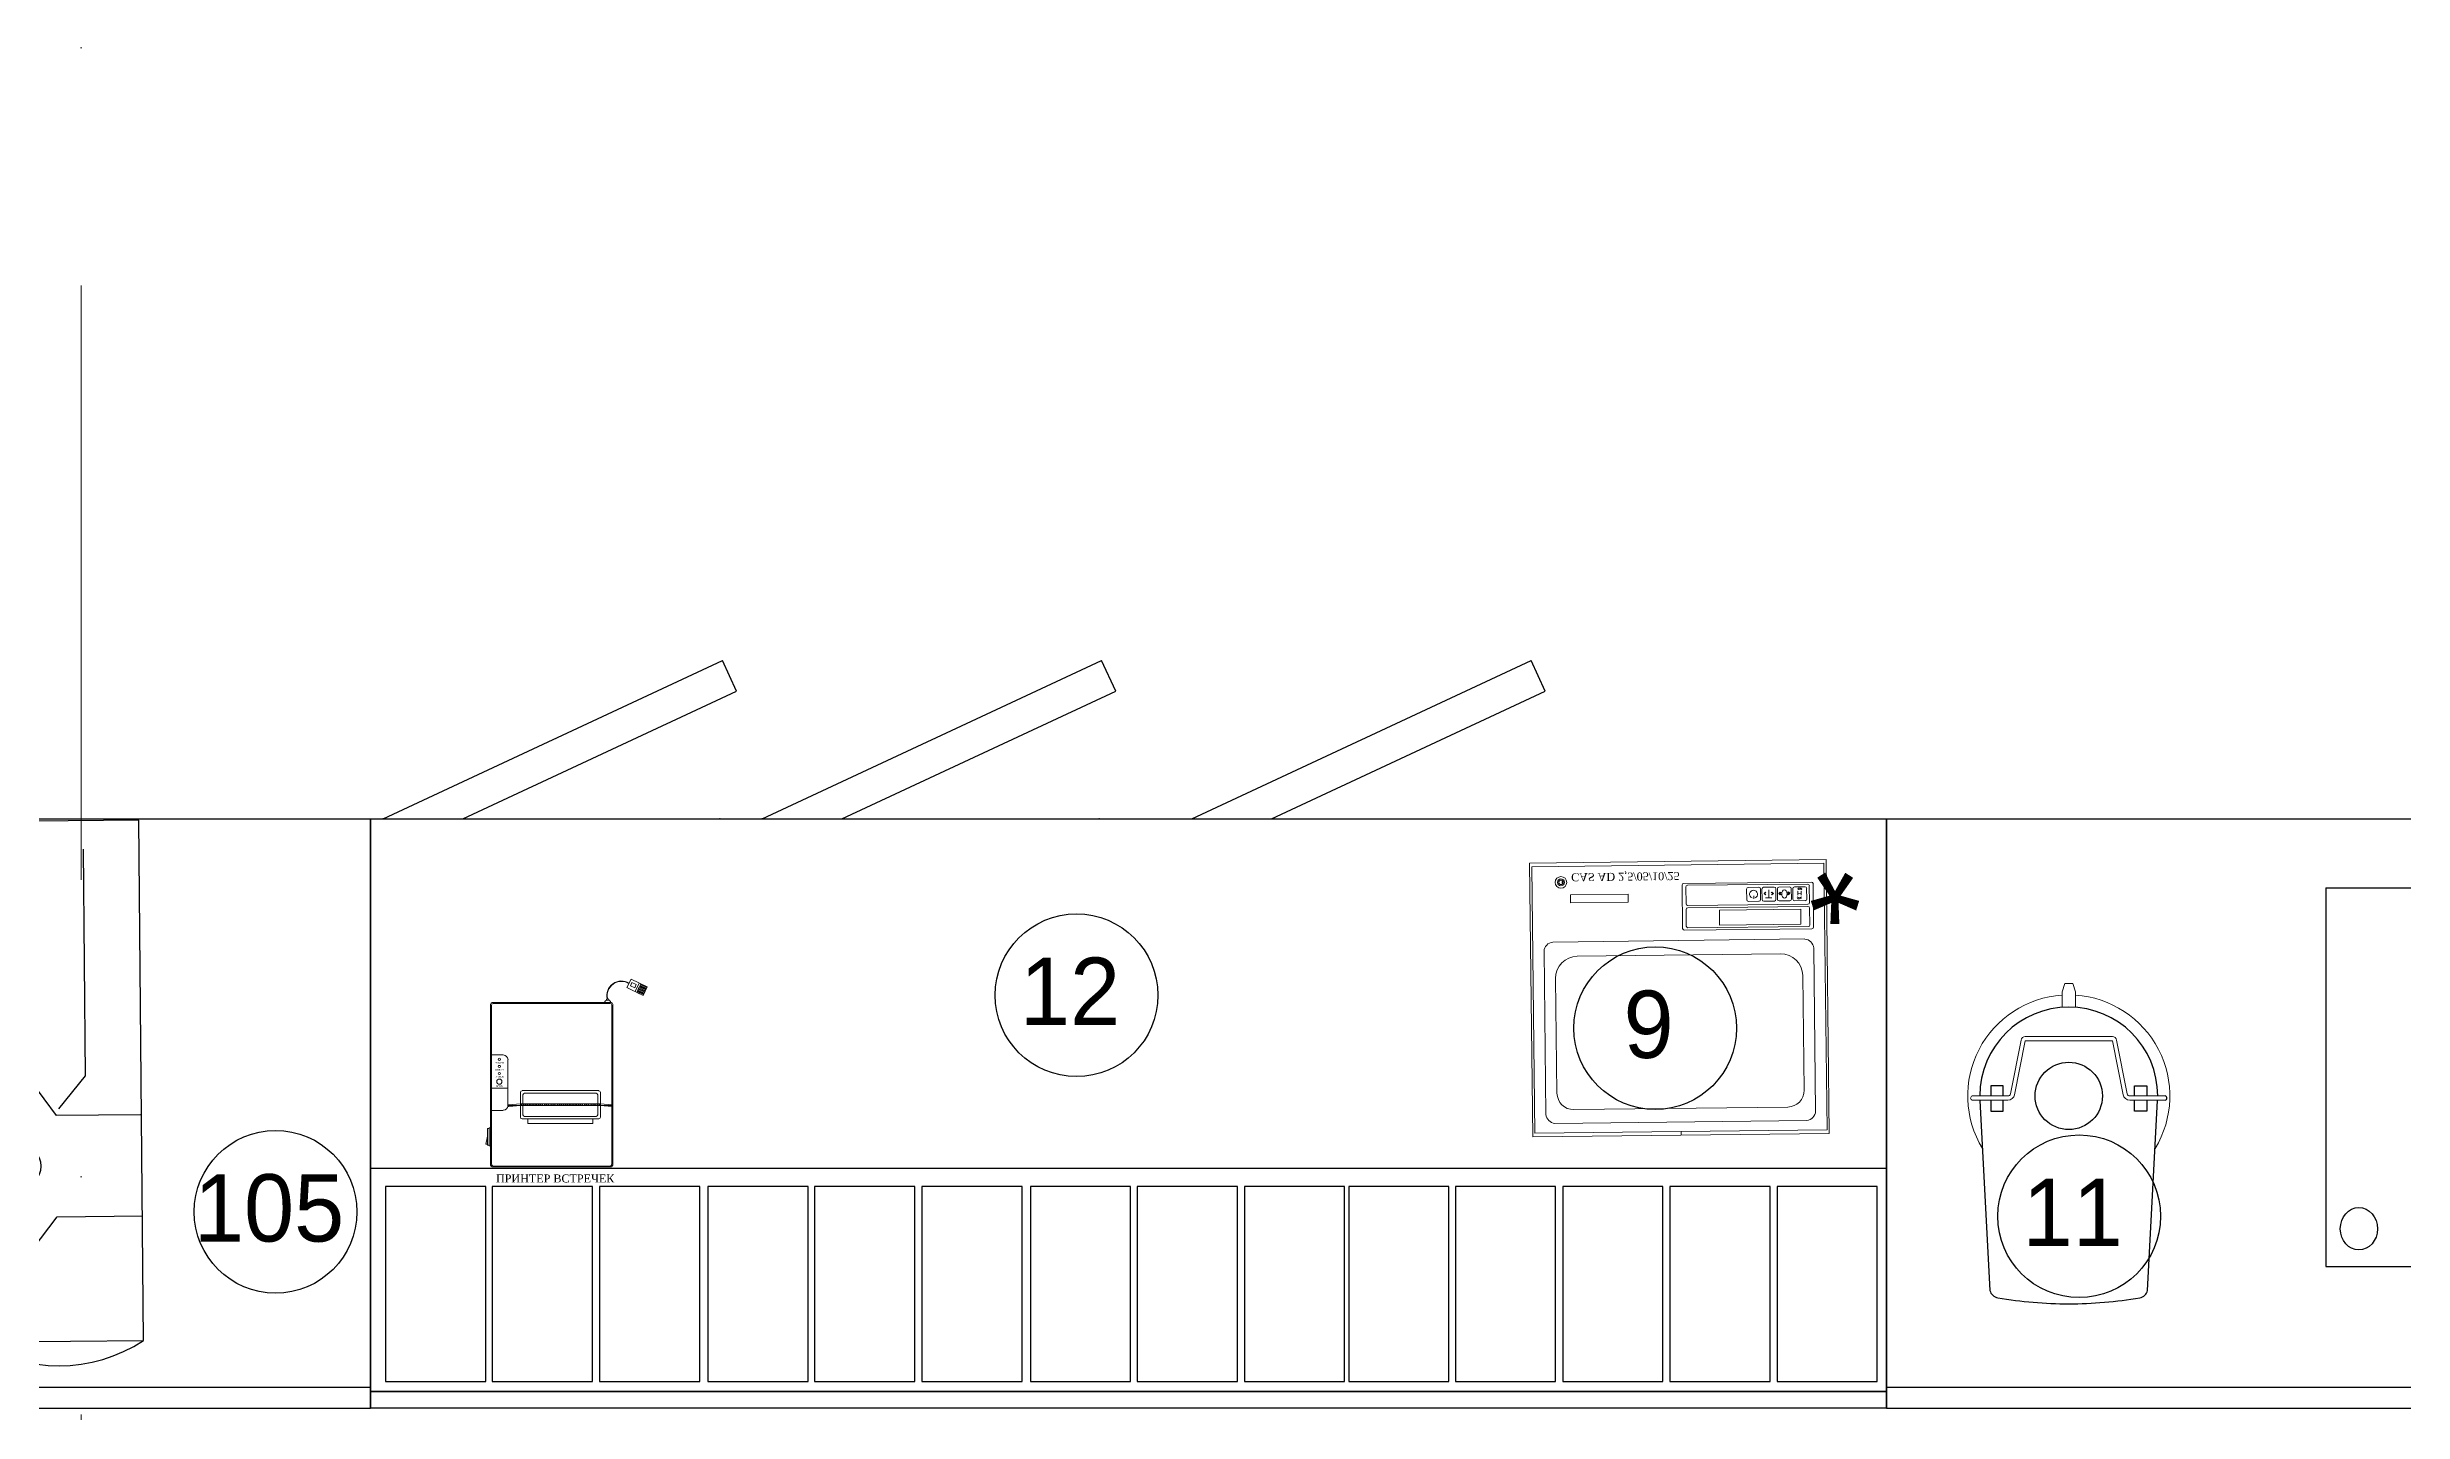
# Model space of a CAD drawing. Header units: millimetres. Extents: x -34838 to 729576, y -214038 to 121482.
# Drawn here: x 604139 to 606936, y -51269 to -49648 of the extents above; entities that cross this region are included whole.
import ezdxf
from ezdxf.enums import TextEntityAlignment as Align

# ---------------------------------------------------------------- set-up
doc = ezdxf.new("R2010")
doc.units = ezdxf.units.MM
doc.header["$MEASUREMENT"] = 0
doc.linetypes.add('DASHEDX2', pattern=[38.1, 25.4, -12.7])
doc.linetypes.add('Штрихпунктирная', pattern=[1340.555525, 705.555534, -352.777767, 0, -282.222223])
for name, color, linetype in [('cad-block.com', 250, 'Continuous'), ('OBORUD-Plosk', 1, 'Continuous'), ('OBORUD-Testi', 2, 'Continuous'), ('А _ ОСІ КООРДИНАЦІЙНІ.3D', 7, 'Continuous')]:
    doc.layers.add(name, color=color, linetype=linetype)
for name, color, linetype, lineweight in [('S-Prof__Обладнання__Ваги', 243, 'Continuous', 5), ('А _ ОСІ КООРДИНАЦІЙНІ.3D_Ном._пера__105', 7, 'Continuous', 13), ('А _ ОСІ КООРДИНАЦІЙНІ.3D_Ном._пера__25', 7, 'Continuous', 0), ('Облікове обладнання', 52, 'Continuous', 5)]:
    doc.layers.add(name, color=color, linetype=linetype, lineweight=lineweight)
doc.styles.add('ROMANS', font='romans', dxfattribs={"height": 12})
doc.styles.add('Артишок размер', font='Times New Roman.ttf')
doc.styles.add('СГЕНЕРИР_СТИЛЬ_1', font='Arial.ttf')

# ---------------------------------------------------------------- blocks, each defined once
blk = doc.blocks.new('Стандартный Маркер Сетки_3')
at = {"layer": 'А _ ОСІ КООРДИНАЦІЙНІ.3D_Ном._пера__105', "color": 7, "linetype": 'Штрихпунктирная', "lineweight": 13}
blk.add_line((600, 0), (18299.2, 0), dxfattribs=at)
at = {"layer": 'А _ ОСІ КООРДИНАЦІЙНІ.3D_Ном._пера__25', "color": 7, "lineweight": 0, "style": 'СГЕНЕРИР_СТИЛЬ_1'}
blk.add_attdef('AC_MarkerText_1', text='', height=700, rotation=90, dxfattribs=at).set_placement((19899.2, 40), align=Align.MIDDLE_CENTER)
blk = doc.blocks.new('AFC30S')
at = {"layer": 'OBORUD-Plosk'}
for p, q in [((0, 0), (0, -61.8)), ((20, 0), (0, 0)), ((20, -1.1), (20, 0)), ((18, -1.9), (18, -39.9)), ((20, -1.9), (18, -1.9)), ((19.9, -1), (19.9, -62)), ((33.9, -1), (19.9, -1)), ((13.1, -10.9), (10.1, -14.8)), ((18.1, -10.9), (13.1, -10.9)), ((25.8, -12.1), (25.8, -34.1)), ((42.1, -34), (42.1, -12)), ((45.1, -34), (45.1, -12)), ((10.1, -14.8), (0, -14.8)), ((0.1, -26.8), (10.1, -26.8)), ((9.8, -27.6), (6.6, -31.5)), ((10.1, -26.8), (13, -30.8)), ((6.6, -31.5), (6.6, -58.4)), ((13, -30.8), (18.1, -30.8)), ((15.7, -31.5), (15.8, -58.2)), ((23.1, -34), (23.1, -59)), ((48.1, -34), (23.1, -34)), ((48.1, -59), (48.1, -34)), ((49.2, -35.8), (48.2, -35.8)), ((49.1, -34.8), (51.2, -34.8)), ((49.2, -40.8), (49.2, -34.8)), ((51.2, -34.8), (51.2, -40.8)), ((45.6, -36.5), (25.8, -36.5)), ((18, -39.9), (20.1, -39.9)), ((45.6, -40.5), (25.8, -40.5)), ((48.1, -39.7), (49.1, -39.7)), ((51.2, -40.8), (49.2, -40.8)), ((20.2, -43.3), (18, -43.2)), ((18, -43.2), (18.1, -61.8)), ((45.6, -44.5), (25.8, -44.5)), ((45.6, -48.5), (25.8, -48.5)), ((52.1, -56), (47.9, -48.9)), ((45.6, -52.5), (25.8, -52.5)), ((45.6, -56.5), (25.8, -56.5)), ((48, -57.9), (52.1, -57.9)), ((52.1, -57.9), (52.1, -56)), ((23.1, -59), (48.1, -59)), ((25.9, -59), (25.9, -64)), ((41.9, -64), (41.9, -59)), ((44.9, -61.9), (44.9, -58.9)), ((0, -61.8), (20, -61.8)), ((19.9, -62), (25.9, -62)), ((25.9, -64), (41.9, -64)), ((29.9, -67), (29.9, -64)), ((30.9, -64), (30.9, -67)), ((32.9, -64), (32.9, -67)), ((34.9, -64), (34.9, -67)), ((36.9, -64), (36.9, -67)), ((37.9, -63.9), (37.9, -67)), ((41.8, -61.9), (44.9, -61.9)), ((37.9, -67), (29.9, -67))]:
    blk.add_line(p, q, dxfattribs=at)
blk.add_circle((14.55, -20.85), 2.55, dxfattribs=at)
for centre, radius, start, end in [((9.85, -15.27), 18.17, 56.0315, 122.8227), ((34, -12.1), 11, 0, 90), ((33.9, -12.1), 8, 0, 180)]:
    blk.add_arc(centre, radius, start, end, dxfattribs=at)
for points in [[(48.1, -34.45), (48.1, -33.95), (23.1, -34.45), (23.1, -33.95)], [(23.1, -58.55), (23.1, -59.05), (48.1, -58.55), (48.1, -59.05)]]:
    blk.add_trace(points, dxfattribs=at)
at = {"layer": 'OBORUD-Testi', "style": 'ROMANS'}
for tag, p, flags in [('MOD', (0, 25), 9), ('AREA', (0, 5.57), 1)]:
    blk.add_attdef(tag, p, '', height=12, dxfattribs=dict(at, flags=flags))
blk.add_attdef('POS', text='', height=12, dxfattribs=at).set_placement((30, -80), align=Align.MIDDLE)
blk = doc.blocks.new('T10A')
at = {"layer": 'OBORUD-Plosk'}
for p, q in [((0, -70), (0, 0)), ((100, 0), (0, 0)), ((100, 0), (100, -70)), ((100, -2.5), (0, -2.5)), ((100, -70), (0, -70))]:
    blk.add_line(p, q, dxfattribs=at)
at = {"layer": 'OBORUD-Testi', "style": 'ROMANS'}
for tag, p, flags in [('MOD', (0, 33.5), 9), ('AREA', (0, 14.07), 1)]:
    blk.add_attdef(tag, p, '', height=12, dxfattribs=dict(at, flags=flags))
blk.add_attdef('POS', text='', height=12, dxfattribs=at).set_placement((16, -85), align=Align.MIDDLE)
blk = doc.blocks.new('T11A')
at = {"layer": 'OBORUD-Plosk'}
for p, q in [((0, -70), (0, 0)), ((110, 0), (0, 0)), ((110, 0), (110, -70)), ((110, -2.5), (0, -2.5)), ((110, -70), (0, -70))]:
    blk.add_line(p, q, dxfattribs=at)
at = {"layer": 'OBORUD-Testi', "style": 'ROMANS'}
for tag, p, flags in [('MOD', (0, 33.5), 9), ('AREA', (0, 14.07), 1)]:
    blk.add_attdef(tag, p, '', height=12, dxfattribs=dict(at, flags=flags))
blk.add_attdef('POS', text='', height=12, dxfattribs=at).set_placement((16, -85), align=Align.MIDDLE)
blk = doc.blocks.new('R. equipment 15_cad-block.com')
at = {"color": 0, "lineweight": 0}
blk.add_lwpolyline([(-5, -114.6), (-5, -72.3, -0.358204), (1.5, -64.4), (65.4, -51.8), (65.4, 0), (65.4, 51.8), (1.5, 64.4, -0.358204), (-5, 72.3), (-5, 114.6, -0.785299), (0, 114.6), (0, 72.3, 0.358204), (2.4, 69.3), (66.4, 56.7, -0.358204), (70.4, 51.8), (70.4, 0), (70.4, -51.8, -0.358204), (66.4, -56.7), (2.4, -69.3, 0.358204), (0, -72.3), (0, -114.6)], format="xyb", dxfattribs=at)
at = {"color": 0}
for points in [[(-5.5, 105.5), (-230.9, 93.6, 0.31055), (-239.6, 84.3, 0.041636), (-246.8, 0, 0.041636), (-239.6, -84.3, 0.31055), (-230.9, -93.6), (-5.5, -105.5)], [(-5, -114.6, 0.785299), (0, -114.6, -1.732258)]]:
    blk.add_lwpolyline(points, format="xyb", dxfattribs=at)
for points in [[(-5, 92.7), (-17.9, 92.7), (-17.9, 77.9), (-5, 77.9)], [(0, 77.9), (12.1, 77.9), (12.1, 92.7), (0, 92.7)], [(-5, -92.7), (-17.9, -92.7), (-17.9, -77.9), (-5, -77.9)], [(0, -77.9), (12.1, -77.9), (12.1, -92.7), (0, -92.7)]]:
    blk.add_lwpolyline(points, dxfattribs=at)
at = {"color": 0, "lineweight": 0}
for points in [[(123.6, 8), (105.3, 8)], [(123.6, 8), (133.6, 4.7)], [(133.6, -4.7), (133.6, 4.7)], [(105.3, -8), (123.6, -8)], [(123.6, -8), (133.6, -4.7)]]:
    blk.add_lwpolyline(points, dxfattribs=at)
at = {"color": 0}
blk.add_circle((0, 0), 40, dxfattribs=at)
at = {"color": 0, "lineweight": 0}
for start, end in [(3.8098, 121.3626), (238.6374, 356.1902)]:
    blk.add_arc((0, 0), 120, start, end, dxfattribs=at)
at = {"color": 0}
for start, end in [(92.7139, 93.0028), (270, 90), (266.9972, 267.2861)]:
    blk.add_arc((0, 0), 105.6, start, end, dxfattribs=at)
blk = doc.blocks.new('(А) весы CAS AD')
for p, q in [((-176, -325), (-176, 0)), ((-176, 0), (176, 0)), ((0, 0), (0, -4.2)), ((176, 0), (176, -325)), ((-173.5, -4.2), (-173.5, -320.8)), ((-173.5, -4.2), (173.5, -4.2)), ((-160.1, -220.2), (-160.1, -26.5)), ((149.6, -15.6), (-149.6, -15.6)), ((160.1, -220.2), (160.1, -26.5)), ((173.5, -320.8), (173.5, -4.2)), ((-146.7, -51.5), (-146.7, -187.7)), ((-127.1, -31.8), (127, -31.8)), ((146.7, -51.5), (146.7, -187.7)), ((-120.7, -213.8), (120.7, -213.8)), ((149.6, -231.1), (-149.6, -231.1)), ((4.7, -296.9), (4.6, -245.3)), ((6.6, -243.4), (158.3, -243.1)), ((9.1, -267.8), (9.1, -248)), ((11, -246.1), (153.9, -245.8)), ((48.8, -266.7), (48.8, -248.9)), ((145.2, -248.9), (48.8, -248.9)), ((145.2, -248.9), (145.2, -266.7)), ((155.8, -247.7), (155.8, -267.7)), ((160.3, -245.1), (160.3, -296.7)), ((-127.8, -277.4), (-59.4, -277.4)), ((-127.8, -277.4), (-127.8, -286.9)), ((-59.4, -277.4), (-59.4, -286.9)), ((9.2, -294.5), (9.2, -274.5)), ((153.9, -269.6), (11.1, -269.8)), ((11.1, -272.6), (153.9, -272.3)), ((145.2, -266.7), (48.8, -266.7)), ((81.3, -278.5), (81.3, -291.2)), ((95.8, -276.6), (83.2, -276.6)), ((89.8, -279.5), (89.8, -283.1)), ((97.8, -278.5), (97.8, -291.2)), ((99.5, -278.5), (99.5, -291.2)), ((114.1, -276.6), (101.5, -276.6)), ((116, -278.5), (116, -291.2)), ((117.8, -278.5), (117.8, -291.2)), ((132.4, -276.6), (119.7, -276.6)), ((134.3, -278.5), (134.3, -291.2)), ((136.1, -278.5), (136.1, -291.2)), ((150.7, -276.6), (138, -276.6)), ((152.6, -278.5), (152.6, -291.2)), ((155.8, -274.3), (155.8, -294.2)), ((-59.4, -286.9), (-127.8, -286.9)), ((158.4, -298.6), (6.6, -298.9)), ((153.9, -296.1), (11.1, -296.5)), ((95.9, -293.1), (83.2, -293.1)), ((114.1, -293.1), (101.5, -293.1)), ((101.9, -285.6), (103.5, -283.9)), ((101.9, -285.6), (103.5, -287.2)), ((102.6, -285.6), (104.2, -283.9)), ((102.6, -285.6), (104.2, -287.2)), ((103.7, -280.4), (111, -280.4)), ((107.5, -289.8), (107.5, -280.4)), ((112.3, -285.5), (110.6, -283.9)), ((112.3, -285.5), (110.6, -287.2)), ((113, -285.5), (111.3, -283.9)), ((113, -285.5), (111.3, -287.2)), ((119.5, -285.6), (121.1, -283.9)), ((119.5, -285.6), (121.1, -287.2)), ((132.4, -293.1), (119.7, -293.1)), ((120.7, -285.6), (122.3, -283.9)), ((120.7, -285.6), (122.3, -287.2)), ((131.3, -285.6), (129.7, -283.9)), ((131.3, -285.6), (129.7, -287.2)), ((132.5, -285.6), (130.8, -283.9)), ((132.5, -285.6), (130.8, -287.2)), ((150.7, -293.1), (138, -293.1)), ((142.2, -283.2), (142.2, -283.2)), ((142.2, -283.2), (142.2, -288)), ((142.2, -285.4), (146.1, -285.4)), ((146.1, -283.2), (146.1, -288)), ((176, -325), (-176, -325)), ((-173.5, -320.8), (173.5, -320.8))]:
    blk.add_line(p, q)
for radius in [6.86, 4.18, 2.71]:
    blk.add_circle((-139, -301.8), radius)
for centre, radius, start, end in [((-148.4, -27.3), 11.7, 95.7714, 175.9861), ((148.4, -27.3), 11.7, 4.0139, 84.2286), ((-127, -51.5), 19.7, 90.1399, 180.1399), ((127, -51.5), 19.7, 359.8601, 89.8601), ((-120.6, -187.8), 26.1, 179.8601, 269.8601), ((120.6, -187.8), 26.1, 270.1399, 0.1399), ((-148.4, -219.4), 11.7, 184.0139, 264.2286), ((148.4, -219.4), 11.7, 275.7714, 355.9861), ((6.6, -245.3), 1.92, 90.1399, 180.1399), ((11, -248), 1.92, 90.1399, 180.1399), ((153.9, -247.7), 1.92, 0.1399, 90.1399), ((158.3, -245.1), 1.92, 0.1399, 90.1399), ((11.1, -267.9), 1.92, 180.1399, 270.1399), ((11.1, -274.5), 1.92, 90.1399, 180.1399), ((83.2, -278.5), 1.92, 89.8601, 179.8601), ((95.9, -278.5), 1.92, 0.1399, 90.1399), ((101.5, -278.5), 1.92, 89.8601, 179.8601), ((114.1, -278.5), 1.92, 0.1399, 90.1399), ((119.7, -278.5), 1.92, 89.8601, 179.8601), ((132.4, -278.5), 1.92, 0.1399, 90.1399), ((138, -278.5), 1.92, 89.8601, 179.8601), ((143.8, -282.3), 3.5, 45.7352, 133.3298), ((150.7, -278.5), 1.92, 0.1399, 90.1399), ((153.9, -267.7), 1.92, 270.1399, 0.1399), ((153.9, -274.3), 1.92, 0.1399, 90.1399), ((6.6, -296.9), 1.92, 180.1399, 270.1399), ((11.1, -294.5), 1.92, 180.1399, 270.1399), ((83.2, -291.2), 1.92, 179.8601, 269.8601), ((89.5, -285), 4.75, 112.8898, 67.1102), ((95.9, -291.2), 1.92, 270.1399, 0.1399), ((101.5, -291.2), 1.92, 179.8601, 269.8601), ((114.1, -291.2), 1.92, 270.1399, 0.1399), ((119.7, -291.2), 1.92, 179.8601, 269.8601), ((132.4, -291.2), 1.92, 270.1399, 0.1399), ((138, -291.2), 1.92, 179.8601, 269.8601), ((143.8, -283.7), 3.5, 45.7352, 133.3298), ((144.4, -286.9), 3.5, 225.7352, 313.3298), ((144.4, -288.2), 3.5, 225.7352, 313.3298), ((150.7, -291.2), 1.92, 270.1399, 0.1399), ((153.9, -294.2), 1.92, 270.1399, 0.1399), ((158.4, -296.7), 1.92, 270.1399, 0.1399)]:
    blk.add_arc(centre, radius, start, end)
blk.add_ellipse((-137.1, -301.8), major_axis=(0, -0.835), ratio=0.465583)
blk.add_ellipse((126.1, -284.9), major_axis=(0.02, -4.9), ratio=0.653906, start_param=-1.570796, end_param=4.712389)
at = {"style": 'Артишок размер'}
blk.add_text('CAS AD 2,5/05/10/25', height=9.5, dxfattribs=at).set_placement((-126.8, -312.4))
blk = doc.blocks.new('Артишок принтер встречек')
for p, q in [((-70.7, 0), (70.3, 0)), ((-70.7, 0), (70.3, 0)), ((0, -1), (0, 0)), ((94, 28), (89.2, 17.8)), ((89.2, 17.8), (108.3, 8.6)), ((95.1, 23.8), (93.3, 20)), ((93.3, 20), (98.4, 17.6)), ((113.2, 18.7), (94, 28)), ((100.2, 21.4), (95.1, 23.8)), ((98.4, 17.6), (100.2, 21.4)), ((99, 13.1), (103.8, 23.3)), ((108.3, 8.6), (100.8, 12.2)), ((101.2, 13.2), (101.6, 14.1)), ((108.8, 9.5), (101.2, 13.2)), ((109.2, 10.4), (101.6, 14.1)), ((102.1, 15), (102.5, 15.9)), ((109.7, 11.4), (102.1, 15)), ((110.1, 12.3), (102.5, 15.9)), ((103, 16.9), (103.4, 17.8)), ((110.6, 13.2), (103, 16.9)), ((111, 14.1), (103.4, 17.8)), ((103.9, 18.7), (104.3, 19.6)), ((111.4, 15.1), (103.9, 18.7)), ((111.9, 16), (104.3, 19.6)), ((104.7, 20.5), (105.2, 21.5)), ((112.3, 16.9), (104.7, 20.5)), ((112.8, 17.8), (105.2, 21.5)), ((113.2, 18.7), (105.6, 22.4)), ((113.2, 18.7), (108.3, 8.6)), ((-72.7, -193), (-72.7, -2)), ((-71.6, -3), (-71.6, -192)), ((-69.6, -1), (69.1, -1)), ((71.1, -3), (71.1, -121.3)), ((72.3, -2), (72.3, -193)), ((-57.7, -62.1), (-71.6, -62.1)), ((-52.1, -67.7), (-52.1, -122.3)), ((-71.6, -101.7), (-52.1, -101.7)), ((-37.4, -136.1), (-37.4, -106.5)), ((-35.4, -104.5), (55.6, -104.5)), ((-34.4, -109.5), (-34.4, -133.1)), ((-32.4, -107.5), (52.6, -107.5)), ((54.6, -109.5), (54.6, -133.1)), ((57.6, -136.1), (57.6, -106.5)), ((-71.6, -127.9), (-57.7, -127.9)), ((-52.1, -122.3), (-50.9, -121.3)), ((-37.4, -122.3), (-52.1, -122.3)), ((-52.1, -122.3), (-50.9, -123.3)), ((-50.9, -121.3), (-37.4, -120.2)), ((-50.9, -123.3), (-37.4, -122.3)), ((-37.4, -120.2), (57.6, -120.2)), ((57.6, -122.3), (-37.4, -122.3)), ((-35.4, -138.1), (10.1, -138.1)), ((-32.4, -135.1), (52.6, -135.1)), ((-28.6, -143.7), (-28.6, -138.1)), ((10.1, -138.1), (55.6, -138.1)), ((44, -121.4), (42.9, -122.3)), ((48.8, -143.7), (48.8, -138.1)), ((71.1, -121.3), (57.6, -120.2)), ((57.6, -122.3), (72.3, -122.3)), ((71.1, -123.3), (57.6, -122.3)), ((72.3, -122.3), (71.1, -121.3)), ((72.3, -122.3), (71.1, -123.3)), ((71.1, -192), (71.1, -123.3)), ((71.2, -121.4), (72.3, -122.3)), ((-78.5, -168.2), (-76.3, -158.7)), ((-76.3, -169.4), (-76.3, -149.4)), ((-76.3, -149.4), (-74.6, -149.4)), ((-74.6, -149.4), (-74.6, -148.7)), ((-74.6, -148.7), (-72.7, -148.7)), ((-74.6, -149.4), (-74.6, -169.4)), ((-28.6, -143.7), (10.1, -143.7)), ((10.1, -143.7), (48.8, -143.7)), ((-76.3, -168.2), (-78.5, -168.2)), ((-74.6, -169.4), (-76.3, -169.4)), ((-74.6, -169.4), (-74.6, -170.1)), ((-74.6, -170.1), (-72.7, -170.1)), ((70.3, -195), (-70.7, -195)), ((-69.6, -194), (69.1, -194))]:
    blk.add_line(p, q)
for centre, radius in [((-62.4, -67.3), 1.24), ((-62.4, -75.7), 1.24), ((-62.4, -84.1), 1.24), ((-62.3, -93.8), 3.07)]:
    blk.add_circle(centre, radius)
for centre, radius, start, end in [((82.4, 8.6), 17.1, 57.1618, 193.9083), ((82.5, 8.5), 16.7, 57.5376, 193.9035), ((-70.6, -2.2), 2.18, 94.5752, 175.4248), ((-69.4, -3.1), 2.18, 94.5752, 175.4248), ((68.9, -3.1), 2.18, 4.5752, 85.4248), ((70.1, -2.2), 2.18, 4.5752, 85.4248), ((-58.2, -68.2), 6.19, 5.2446, 84.7554), ((-35.1, -106.8), 2.28, 96.6979, 173.3021), ((-32.1, -109.8), 2.3, 96.626, 172.9544), ((52.3, -109.8), 2.3, 7.0456, 83.374), ((55.3, -106.8), 2.28, 6.6979, 83.3021), ((-58.2, -121.7), 6.19, 275.2446, 354.7554), ((-35.1, -135.9), 2.28, 186.6979, 263.3021), ((-32.1, -132.9), 2.3, 187.0456, 263.374), ((52.3, -132.9), 2.3, 276.626, 352.9544), ((55.3, -135.9), 2.28, 276.6979, 353.3021), ((-70.6, -192.8), 2.18, 184.5752, 265.4248), ((-69.4, -191.9), 2.18, 184.5752, 265.4248), ((68.9, -191.9), 2.18, 274.5752, 355.4248), ((70.1, -192.8), 2.18, 274.5752, 355.4248)]:
    blk.add_arc(centre, radius, start, end)
for centre, major_axis, ratio, start_param, end_param in [((66.2, 0), (-3.67, 0), 0.815771, 3.141593, 6.283185), ((66.2, 2.6), (0, 1.94), 0.980128, -1.570796, 1.570796)]:
    blk.add_ellipse(centre, major_axis=major_axis, ratio=ratio, start_param=start_param, end_param=end_param)
for points in [[(-37.4, -122.3), (-34.9, -120.2), (-32.4, -122.3), (-29.9, -120.2), (-27.4, -122.3), (-24.9, -120.2), (-22.4, -122.3), (-19.9, -120.2), (-17.4, -122.3), (-14.9, -120.2), (-12.4, -122.3), (-9.9, -120.2), (-7.4, -122.3), (-4.9, -120.2), (-2.4, -122.3), (0.1, -120.2), (2.6, -122.3), (5.1, -120.2), (7.6, -122.3), (10.1, -120.2), (12.6, -122.3), (15.1, -120.2), (17.6, -122.3), (20.1, -120.2), (22.6, -122.3), (25.1, -120.2), (27.6, -122.3), (30.1, -120.2), (32.6, -122.3), (35.1, -120.2), (37.6, -122.3), (40.1, -120.2), (42.6, -122.3), (45.1, -120.2), (47.6, -122.3), (50.1, -120.2), (52.6, -122.3), (55.1, -120.2), (57.6, -122.3)], [(-37.4, -120.2), (-34.9, -122.3), (-32.4, -120.2), (-29.9, -122.3), (-27.4, -120.2), (-24.9, -122.3), (-22.4, -120.2), (-19.9, -122.3), (-17.4, -120.2), (-14.9, -122.3), (-12.4, -120.2), (-9.9, -122.3), (-7.4, -120.2), (-4.9, -122.3), (-2.4, -120.2), (0.1, -122.3), (2.6, -120.2), (5.1, -122.3), (7.6, -120.2), (10.1, -122.3), (12.6, -120.2), (15.1, -122.3), (17.6, -120.2), (20.1, -122.3), (22.6, -120.2), (25.1, -122.3), (27.6, -120.2), (30.1, -122.3), (32.6, -120.2), (35.1, -122.3), (37.6, -120.2), (40.1, -122.3), (42.6, -120.2), (45.1, -122.3), (47.6, -120.2), (50.1, -122.3), (52.6, -120.2), (55.1, -122.3), (57.6, -120.2)]]:
    blk.add_spline(points, degree=3)
at = {"style": 'Артишок размер'}
for s, height, p in [('POWER', 2, (-67.2, -72.6)), ('ERROR', 2, (-67, -80.9)), ('PAPER', 2, (-66.8, -89)), ('FEED', 2, (-66.2, -100.3)), ('ПРИНТЕР ВСТРЕЧЕК', 9.5, (-66.3, -213.5))]:
    blk.add_text(s, height=height, dxfattribs=at).set_placement(p)

msp = doc.modelspace()

# ---------------------------------------------------------------- linework, layer by layer
for points in [[(604523.3, -51244.5), (606323.3, -51244.5), (606323.3, -50980), (604523.3, -50980)], [(604541.3, -51232.7), (604660.2, -51232.7), (604660.2, -51001.3), (604541.3, -51001.3)], [(604668, -51232.7), (604786.9, -51232.7), (604786.9, -51001.3), (604668, -51001.3)], [(604795.4, -51232.7), (604914.3, -51232.7), (604914.3, -51001.3), (604795.4, -51001.3)], [(604923.9, -51232.7), (605042.8, -51232.7), (605042.8, -51001.3), (604923.9, -51001.3)], [(605050.7, -51232.7), (605169.6, -51232.7), (605169.6, -51001.3), (605050.7, -51001.3)], [(605178, -51232.7), (605296.9, -51232.7), (605296.9, -51001.3), (605178, -51001.3)], [(605306.9, -51232.7), (605425.8, -51232.7), (605425.8, -51001.3), (605306.9, -51001.3)], [(605433.6, -51232.7), (605552.5, -51232.7), (605552.5, -51001.3), (605433.6, -51001.3)], [(605561, -51232.7), (605679.9, -51232.7), (605679.9, -51001.3), (605561, -51001.3)], [(605684.8, -51232.7), (605803.7, -51232.7), (605803.7, -51001.3), (605684.8, -51001.3)], [(605811.5, -51232.7), (605930.4, -51232.7), (605930.4, -51001.3), (605811.5, -51001.3)], [(605938.9, -51232.7), (606057.8, -51232.7), (606057.8, -51001.3), (605938.9, -51001.3)], [(606066.1, -51232.7), (606185, -51232.7), (606185, -51001.3), (606066.1, -51001.3)], [(606193.4, -51232.7), (606312.3, -51232.7), (606312.3, -51001.3), (606193.4, -51001.3)]]:
    msp.add_lwpolyline(points, close=True)
at = {"color": 6}
for centre in [(605361.6, -50774.1), (606048.6, -50813.2), (606551.9, -51036.6)]:
    msp.add_circle(centre, 96.6, dxfattribs=at)
at = {"color": 3}
msp.add_circle((604410.7, -51031.3), 96.6, dxfattribs=at)
at = {"layer": 'OBORUD-Plosk'}
for p, q in [((604538.3, -50564.5), (604941.2, -50376.6)), ((604958.1, -50412.9), (604941.2, -50376.6)), ((604988.3, -50564.5), (605391.2, -50376.6)), ((605408.1, -50412.9), (605391.2, -50376.6)), ((605498.3, -50564.5), (605901.2, -50376.6)), ((605918.1, -50412.9), (605901.2, -50376.6)), ((604633, -50564.5), (604958.1, -50412.9)), ((605083, -50564.5), (605408.1, -50412.9)), ((605593, -50564.5), (605918.1, -50412.9)), ((604523.3, -50564.5), (606323.3, -50564.5)), ((604523.3, -51264.5), (604523.3, -50564.5)), ((606323.3, -50564.5), (606323.3, -51264.5)), ((606844.6, -50646.4, -10), (607317.1, -50646.4, -10)), ((606844.6, -50646.4, -10), (606844.6, -51096.4, -10)), ((606844.6, -51096.4, -10), (607317.1, -51096.4, -10)), ((606323.3, -51244.5), (604523.3, -51244.5)), ((606323.3, -51264.5), (604523.3, -51264.5))]:
    msp.add_line(p, q, dxfattribs=at)
at = {"layer": 'OBORUD-Plosk', "linetype": 'Continuous'}
msp.add_ellipse((606884, -51051.4, -10), major_axis=(0, -25.2), ratio=0.875, start_param=4.712389, end_param=10.995574, dxfattribs=at)
at = {"layer": 'OBORUD-Plosk'}
for p in [(604538.3, -50564.5), (604938.3, -50564.5), (604988.3, -50564.5), (605388.3, -50564.5)]:
    msp.add_point(p, dxfattribs=at)

# ---------------------------------------------------------------- block references
at = {"layer": 'cad-block.com', "color": 1, "rotation": 90}
msp.add_blockref('R. equipment 15_cad-block.com', (606539.6, -50893.7), dxfattribs=at)
at = {"layer": 'OBORUD-Plosk', "xscale": 10, "yscale": 10, "zscale": 10}
for name, p, rotation in [('AFC30S', (604253.9, -51184.2), 180.5107939205), ('T10A', (604523.3, -51264.5), 179.9999863394416)]:
    msp.add_blockref(name, p, dxfattribs=dict(at, rotation=rotation))
at = {"layer": 'OBORUD-Plosk', "color": 1, "linetype": 'DASHEDX2', "xscale": 10, "yscale": 10, "zscale": 10, "rotation": 180}
msp.add_blockref('T11A', (607423.3, -51264.5), dxfattribs=at)
at = {"layer": 'S-Prof__Обладнання__Ваги', "xscale": -1, "rotation": 180.6858774995445}
msp.add_blockref('(А) весы CAS AD', (606079.3, -50940.2), dxfattribs=at)
at = {"layer": 'А _ ОСІ КООРДИНАЦІЙНІ.3D', "color": 7, "linetype": 'Continuous', "lineweight": 60, "zscale": 1000, "rotation": 270}
msp.add_blockref('Стандартный Маркер Сетки_3', (604180, -41287.4), dxfattribs=at)
at = {"layer": 'Облікове обладнання'}
msp.add_blockref('Артишок принтер встречек', (604738.7, -50782.9), dxfattribs=at)

# ---------------------------------------------------------------- texts
at = {"color": 6, "char_height": 80, "attachment_point": 1}
for s, insert in [('\\pxqc;12', (605126.3, -50729.4)), ('\\pxqc;9', (605813.2, -50768.6)), ('\\pxqc;11', (606316.6, -50992))]:
    msp.add_mtext_dynamic_manual_height_columns(s, width=455.137, gutter_width=12.5, heights=[80], dxfattribs=dict(at, insert=insert))
at = {"color": 3, "insert": (604175.4, -50986.6), "char_height": 80, "attachment_point": 1}
msp.add_mtext_dynamic_manual_height_columns('\\pxqc;105', width=455.137, gutter_width=12.5, heights=[80], dxfattribs=at)
at = {"layer": 'OBORUD-Plosk'}
msp.add_text('*', height=120, rotation=180, dxfattribs=at).set_placement((606293.3, -50569.7))

doc.saveas('drawing.dxf')
